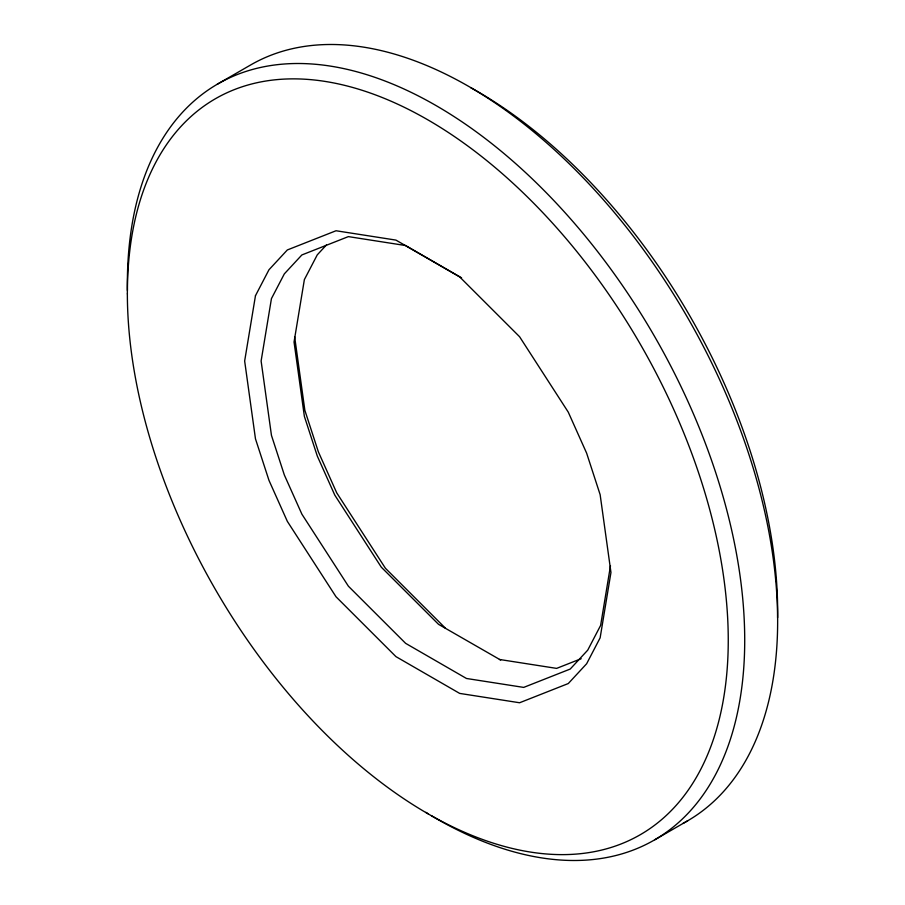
<?xml version="1.0" encoding="UTF-8"?>
<svg xmlns="http://www.w3.org/2000/svg" width="905" height="905" viewBox="0 0 905 905"><rect width="100%" height="100%" fill="white"/><g stroke="black" fill="none" stroke-linecap="round" stroke-linejoin="round"><path stroke-width="1.36" d="M610.49 565.761L600.626 625.4L587.73 650.152L570.207 669.055L523.69 687.404L466.471 678.479L405.621 643.342L348.402 586.202L301.885 514.164L284.351 475.012L271.455 435.373L261.115 361.016L271.443 298.605L284.34 273.864L301.874 254.95L348.38 236.612L405.598 245.538L461.584 277.858M326.49 244.904L317.27 254.848L304.374 279.6L294.046 342.011L304.374 416.368L317.282 456.007L334.805 495.148L381.322 567.197L438.54 624.337L500.657 660.039M217.234 84.267L250.153 65.251A436.538 252.043 60 0 1 689.056 320.144A436.538 252.043 60 0 1 682.992 823.403M654.847 839.75L687.766 820.733M581.168 658.704L556.62 668.388L499.402 659.462M445.328 628.104L385.428 568.283L336.728 492.852L318.368 451.844L304.861 410.338L294.623 336.671M127.413 290.426A436.538 252.043 60 0 1 433.733 104.245A436.538 252.043 60 0 1 744.713 641.487A436.538 252.043 60 0 1 431.527 815.79M428.122 813.753A436.538 252.043 60 0 1 425.848 812.362M470.668 87.627A424.898 245.312 60 0 1 777.599 617.696M255.47 295.686L244.655 361.016L255.47 438.846L268.977 480.363L287.338 521.359L336.038 596.791L395.938 656.623L459.683 693.411L519.594 702.755L568.283 683.547L586.644 663.738L600.139 637.821L610.954 572.492L600.139 494.662L586.632 453.156L568.272 412.148L519.572 336.717L459.672 276.896L395.926 240.097L336.027 230.752L287.326 249.961L268.966 269.769L255.47 295.686M127.356 293.887A424.898 245.312 60 0 0 578.465 853.89A424.898 245.312 60 0 0 577.594 252.495A424.898 245.312 60 0 0 127.356 293.887"/></g></svg>
